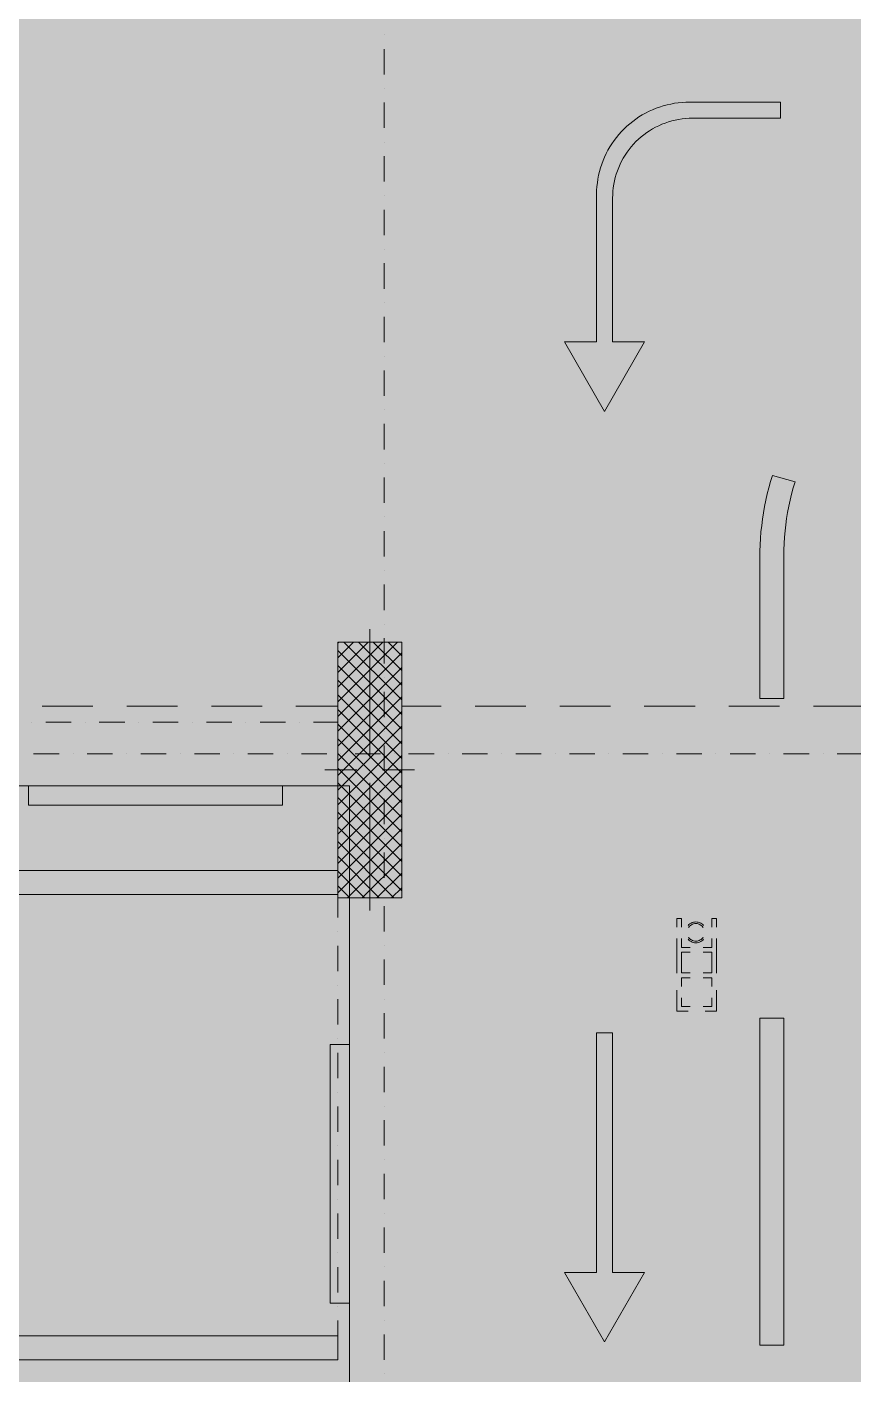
# Model space of a CAD drawing. Header units: centimetres. Extents: x -6805 to 4309, y -7338 to 617.
# Drawn here: x -5455 to -4938, y -1247 to -403 of the extents above; entities that cross this region are included whole.
import ezdxf

# ---------------------------------------------------------------- set-up
doc = ezdxf.new("R2010")
doc.units = ezdxf.units.CM
for name, color, linetype, true_color in [('PDF_ - MESI I RRUGES', 7, 'Continuous', 0x7f7f7f), ('PDF_ - rruga_ndarjet anesore', 7, 'Continuous', 0x7f7f7f), ('PDF_ - SHENJAT_RRUGA', 7, 'Continuous', 0x7f7f7f), ('PDF_065 Möbel Einrichtung', 7, 'Continuous', 0x7f7f7f), ('PDF_A - Akset', 7, 'Continuous', 0xfd4435), ('PDF_A - Pllaka Themel', 7, 'Continuous', 0x7f7f7f), ('PDF_A -Polyline', 7, 'Continuous', 0x7f7f7f)]:
    doc.layers.add(name, color=color, linetype=linetype, true_color=true_color)
for name, color, linetype in [('PDF_- GARAZHE', 7, 'Continuous'), ('PDF_A - Fill Zone', 7, 'Continuous'), ('PDF_A - Kanalet e ventilimit', 7, 'Continuous'), ('PDF_A - Kanalizimi', 7, 'Continuous'), ('PDF_A - Shtyllat', 7, 'Continuous')]:
    doc.layers.add(name, color=color, linetype=linetype)

msp = doc.modelspace()

# ---------------------------------------------------------------- hatches: boundary and pattern name
at = {"layer": 'PDF_ - MESI I RRUGES', "true_color": 0xffffff, "transparency": 33554559}
msp.add_hatch(color=7, dxfattribs=at).paths.add_polyline_path([(-4988.56, -684.3), (-4974.43, -688.4), (-4975.55, -692.17), (-4976.57, -695.95), (-4977.5, -699.77), (-4978.33, -703.6), (-4979.06, -707.45), (-4979.7, -711.32), (-4980.24, -715.2), (-4980.68, -719.1), (-4981.02, -723), (-4981.26, -726.92), (-4981.42, -730.84), (-4981.46, -734.76), (-4981.46, -824.07), (-4996.48, -824.07), (-4996.48, -735.81), (-4996.43, -731.78), (-4996.29, -727.76), (-4996.05, -723.75), (-4995.73, -719.73), (-4995.3, -715.73), (-4994.78, -711.74), (-4994.17, -707.76), (-4993.46, -703.8), (-4992.67, -699.85), (-4991.77, -695.93), (-4990.79, -692.03), (-4989.72, -688.15)])
at = {"layer": 'PDF_ - SHENJAT_RRUGA', "true_color": 0xffffff, "transparency": 33554559}
for points in [[(-5118.66, -600.71), (-5098.65, -600.71), (-5098.65, -510.64), (-5098.68, -508.24), (-5098.62, -505.84), (-5098.46, -503.45), (-5098.19, -501.07), (-5097.83, -498.69), (-5097.38, -496.34), (-5096.82, -494), (-5096.18, -491.69), (-5095.43, -489.42), (-5094.59, -487.17), (-5093.66, -484.96), (-5092.64, -482.79), (-5091.53, -480.66), (-5090.33, -478.58), (-5089.05, -476.56), (-5087.69, -474.59), (-5086.24, -472.67), (-5084.71, -470.81), (-5083.11, -469.03), (-5081.45, -467.31), (-5079.71, -465.66), (-5077.9, -464.08), (-5076.03, -462.58), (-5074.1, -461.15), (-5072.11, -459.81), (-5070.07, -458.56), (-5067.98, -457.39), (-5065.84, -456.3), (-5063.65, -455.31), (-5061.44, -454.4), (-5059.17, -453.59), (-5056.89, -452.87), (-5054.57, -452.25), (-5052.23, -451.72), (-5049.87, -451.28), (-5047.5, -450.95), (-5045.11, -450.72), (-5042.71, -450.59), (-4983.55, -450.59), (-4983.55, -460.59), (-5038.6, -460.59), (-5040.78, -460.64), (-5042.96, -460.78), (-5045.13, -461.02), (-5047.29, -461.35), (-5049.43, -461.78), (-5051.55, -462.3), (-5053.65, -462.91), (-5055.71, -463.62), (-5057.75, -464.41), (-5059.74, -465.28), (-5061.7, -466.25), (-5063.61, -467.31), (-5065.49, -468.44), (-5067.3, -469.64), (-5069.06, -470.94), (-5070.76, -472.31), (-5072.41, -473.74), (-5073.99, -475.25), (-5075.49, -476.83), (-5076.93, -478.47), (-5078.29, -480.18), (-5079.59, -481.94), (-5080.8, -483.75), (-5081.94, -485.62), (-5082.98, -487.53), (-5083.95, -489.49), (-5084.83, -491.48), (-5085.62, -493.52), (-5086.32, -495.59), (-5086.94, -497.68), (-5087.45, -499.8), (-5087.88, -501.95), (-5088.21, -504.11), (-5088.45, -506.28), (-5088.59, -508.46), (-5088.64, -510.64), (-5088.64, -600.71), (-5068.62, -600.71), (-5093.64, -644.21)], [(-5093.64, -1227.01), (-5118.66, -1183.51), (-5098.65, -1183.51), (-5098.65, -1033.38), (-5088.64, -1033.38), (-5088.64, -1183.51), (-5068.62, -1183.51)]]:
    msp.add_hatch(color=7, dxfattribs=at).paths.add_polyline_path(points)
at = {"layer": 'PDF_A - Fill Zone', "true_color": 0x93a0c6, "transparency": 33554559}
msp.add_hatch(color=253, dxfattribs=at).paths.add_polyline_path([(-5652.02, -828.73), (-5652.02, -308.22), (-2934.75, -308.22), (-2934.75, -828.73), (-3797.97, -828.73), (-3797.97, -1151.51), (-3993.14, -1151.51), (-3993.14, -1589.37), (-4328.42, -1589.37), (-4328.42, -1061.43), (-4503.56, -1061.43), (-4503.56, -828.73)])
at = {"layer": 'PDF_A - Kanalet e ventilimit', "transparency": 33554559}
msp.add_hatch(color=256, dxfattribs=at).paths.add_polyline_path([(-5048.52, -1019.9), (-5048.52, -982.87), (-5048.52, -979.86), (-5048.52, -961.83), (-5045.52, -961.83), (-5045.52, -979.86), (-5026.5, -979.86), (-5026.5, -961.83), (-5023.5, -961.83), (-5023.5, -979.86), (-5023.5, -982.87), (-5023.5, -1019.9)])
at = {"layer": 'PDF_A - Kanalizimi', "true_color": 0x0077b0, "transparency": 33554559}
h = msp.add_hatch(color=144, dxfattribs=at)
h.paths.add_polyline_path([(-5036.52, -976.99), (-5037.3, -976.94), (-5038.07, -976.8), (-5038.82, -976.56), (-5039.53, -976.25), (-5040.2, -975.84), (-5040.82, -975.36), (-5041.38, -974.79), (-5041.87, -974.18), (-5042.27, -973.51), (-5042.59, -972.79), (-5042.83, -972.04), (-5042.97, -971.27), (-5043.02, -970.49), (-5042.97, -969.7), (-5042.83, -968.93), (-5042.59, -968.18), (-5042.27, -967.46), (-5041.87, -966.79), (-5041.38, -966.17), (-5040.82, -965.62), (-5040.2, -965.13), (-5039.53, -964.73), (-5038.82, -964.4), (-5038.07, -964.16), (-5037.3, -964.02), (-5036.52, -963.97), (-5035.73, -964.02), (-5034.96, -964.16), (-5034.21, -964.4), (-5033.49, -964.73), (-5032.82, -965.13), (-5032.2, -965.62), (-5031.64, -966.17), (-5031.15, -966.79), (-5030.75, -967.46), (-5030.43, -968.18), (-5030.19, -968.93), (-5030.05, -969.7), (-5030, -970.49), (-5030.05, -971.27), (-5030.19, -972.04), (-5030.43, -972.79), (-5030.75, -973.51), (-5031.15, -974.18), (-5031.64, -974.79), (-5032.2, -975.36), (-5032.82, -975.84), (-5033.49, -976.25), (-5034.21, -976.56), (-5034.96, -976.8), (-5035.73, -976.94)])
h.paths.add_polyline_path([(-5036.52, -964.98), (-5037.23, -965.03), (-5037.93, -965.16), (-5038.62, -965.4), (-5039.26, -965.71), (-5039.86, -966.11), (-5040.4, -966.59), (-5040.88, -967.13), (-5041.28, -967.73), (-5041.59, -968.38), (-5041.83, -969.06), (-5041.97, -969.76), (-5042.01, -970.49), (-5041.97, -971.2), (-5041.83, -971.91), (-5041.59, -972.59), (-5041.28, -973.24), (-5040.88, -973.83), (-5040.4, -974.38), (-5039.86, -974.85), (-5039.26, -975.25), (-5038.62, -975.57), (-5037.93, -975.8), (-5037.23, -975.94), (-5036.52, -975.99), (-5035.79, -975.94), (-5035.09, -975.8), (-5034.4, -975.57), (-5033.76, -975.25), (-5033.16, -974.85), (-5032.62, -974.38), (-5032.14, -973.83), (-5031.74, -973.24), (-5031.43, -972.59), (-5031.19, -971.91), (-5031.06, -971.2), (-5031.01, -970.49), (-5031.06, -969.76), (-5031.19, -969.06), (-5031.43, -968.38), (-5031.74, -967.73), (-5032.14, -967.13), (-5032.62, -966.59), (-5033.16, -966.11), (-5033.76, -965.71), (-5034.4, -965.4), (-5035.09, -965.16), (-5035.79, -965.03)])
at = {"layer": 'PDF_A - Pllaka Themel', "true_color": 0xd5d5d5, "transparency": 33554559}
h = msp.add_hatch(color=254, dxfattribs=at)
h.paths.add_polyline_path([(-5581.92, -878.77), (-5581.92, -838.74), (-5656.99, -838.74), (-5656.99, -378.27), (-5641.97, -378.27), (-5641.97, 287.29), (-2884.66, 287.29), (-432.6, 287.29), (-419.79, 287.29), (978.3, 287.29), (978.3, -308.22), (1644.1, -308.22), (1644.1, -1142.36), (931.04, -1302.36), (1552.22, -1164.4), (1863.25, -2555.08), (1863.27, -2555.07), (2158.71, -3867.26), (2155.22, -3868.03), (2646.93, -6059.23), (2017.8, -6200.41), (2017.67, -6199.86), (-1597.03, -7011.01), (-1702.67, -6540.31), (-1846.28, -6572.52), (-1976.98, -6060.13), (-1982.53, -5964.43), (-1838.96, -5932.29), (-2055.74, -4966.25), (-2419.29, -4966.25), (-2929.7, -4966.25), (-2929.7, -2144.79), (-2909.68, -2144.79), (-2904.73, -1595.67), (-4731.2, -1619.36), (-4671.15, -1619.36), (-4671.15, -2159.83), (-5099.03, -2159.81), (-5102.54, -2159.76), (-5106.05, -2159.61), (-5109.55, -2159.37), (-5113.04, -2159.02), (-5116.52, -2158.59), (-5119.99, -2158.04), (-5123.44, -2157.41), (-5126.87, -2156.67), (-5130.27, -2155.85), (-5133.66, -2154.92), (-5137.02, -2153.9), (-5140.35, -2152.79), (-5143.64, -2151.59), (-5146.9, -2150.29), (-5150.13, -2148.9), (-5153.31, -2147.42), (-5156.45, -2145.85), (-5159.54, -2144.2), (-5162.59, -2142.46), (-5165.59, -2140.63), (-5168.53, -2138.72), (-5171.42, -2136.74), (-5174.26, -2134.66), (-5177.03, -2132.51), (-5179.74, -2130.29), (-5182.39, -2127.99), (-5184.97, -2125.61), (-5187.49, -2123.17), (-5189.94, -2120.65), (-5192.31, -2118.06), (-5194.61, -2115.42), (-5196.84, -2112.71), (-5198.99, -2109.93), (-5201.06, -2107.1), (-5203.05, -2104.21), (-5204.96, -2101.26), (-5206.78, -2098.27), (-5208.52, -2095.21), (-5210.18, -2092.12), (-5211.74, -2088.99), (-5213.22, -2085.8), (-5214.61, -2082.58), (-5215.9, -2079.32), (-5217.11, -2076.02), (-5218.22, -2072.69), (-5219.24, -2069.33), (-5220.16, -2065.95), (-5220.99, -2062.55), (-5221.72, -2059.11), (-5222.36, -2055.66), (-5222.9, -2052.19), (-5223.34, -2048.71), (-5223.69, -2045.22), (-5223.93, -2041.71), (-5224.08, -2038.21), (-5224.13, -2034.71), (-5224.12, -1589.37), (-5276.67, -1564.36), (-5842.14, -1564.36), (-5842.14, -878.77)])
h.paths.add_polyline_path([(-1884.8, -2746.4), (-1725.78, -2754.1), (-263.28, -2617.91), (-272.05, -2578.85), (-296.78, -2580.25), (-343.47, -2075.77), (-1348.13, -2129.78), (-1534.78, -2147.18), (-1533.4, -2162.02), (-1836.78, -2167.48), (-1836.78, -2147.45), (-1876.81, -2147.45), (-1876.81, -2187.49), (-1531.07, -2187.03), (-1493.33, -2681.24), (-1884.8, -2706.36)])
h.paths.add_polyline_path([(-452.61, -1589.37), (-91.92, -1583.39), (-92.31, -1174.02), (283, -1174.02), (283, -828.73), (-419.79, -828.73), (-427.6, -828.73), (-452.61, -828.73)])
h.paths.add_polyline_path([(413.21, -3713.81), (401.11, -3715.64), (389.02, -3717.55), (376.94, -3719.54), (364.87, -3721.61), (352.83, -3723.77), (340.79, -3726.01), (328.77, -3728.32), (316.77, -3730.71), (304.78, -3733.18)])
at = {"layer": 'PDF_A - Pllaka Themel', "true_color": 0xbfbfbf, "transparency": 33554559}
h = msp.add_hatch(color=9, dxfattribs=at)
h.paths.add_polyline_path([(-5637.01, -378.27), (-5637.01, -315.22), (-447.66, -308.19), (-447.66, -308.22), (963.52, -308.22), (963.52, -763.68), (936, -763.68), (936, -863.76), (963.52, -863.76), (964.76, -1337.14), (925.69, -1345.91), (892.3, -1353.4), (988.45, -1782.56), (1104.37, -2300.85), (1195.01, -2706.12), (1170.59, -2711.59), (1193.36, -2813.05), (1455.74, -3983.06), (1827.47, -5638.02), (1828.36, -5640.74), (1829.15, -5643.5), (1829.85, -5646.27), (1830.45, -5649.07), (1830.96, -5651.88), (1831.36, -5654.72), (1831.66, -5657.56), (1831.87, -5660.41), (1831.97, -5663.28), (1831.97, -5666.14), (1831.89, -5669), (1831.69, -5671.85), (1831.39, -5674.7), (1831, -5677.54), (1830.51, -5680.35), (1829.92, -5683.16), (1829.24, -5685.93), (1828.46, -5688.68), (1827.57, -5691.41), (1826.6, -5694.1), (1825.54, -5696.75), (1824.38, -5699.37), (1823.12, -5701.94), (1821.78, -5704.47), (1820.36, -5706.95), (1818.84, -5709.39), (1817.26, -5711.76), (1815.57, -5714.08), (1813.81, -5716.34), (1811.98, -5718.54), (1810.07, -5720.67), (1808.09, -5722.73), (1806.03, -5724.72), (1803.91, -5726.64), (1801.72, -5728.48), (1799.47, -5730.25), (1797.16, -5731.93), (1794.79, -5733.54), (1792.36, -5735.06), (1789.88, -5736.5), (1787.36, -5737.84), (1784.8, -5739.1), (1782.18, -5740.27), (1779.53, -5741.34), (1776.84, -5742.32), (-1865.84, -6559.76), (-1972.03, -6060.13), (1187.39, -5351.16), (1189.51, -5350.66), (1191.61, -5350.07), (1193.68, -5349.39), (1195.73, -5348.62), (1197.73, -5347.75), (1199.69, -5346.8), (1201.61, -5345.77), (1203.49, -5344.64), (1205.3, -5343.44), (1207.07, -5342.15), (1208.77, -5340.79), (1210.42, -5339.35), (1212, -5337.85), (1213.51, -5336.27), (1214.94, -5334.62), (1216.3, -5332.92), (1217.59, -5331.15), (1218.79, -5329.34), (1219.92, -5327.46), (1220.96, -5325.54), (1221.91, -5323.58), (1222.78, -5321.58), (1223.55, -5319.53), (1224.23, -5317.46), (1224.82, -5315.36), (1225.32, -5313.24), (1225.72, -5311.09), (1226.02, -5308.93), (1226.23, -5306.75), (1226.34, -5304.58), (1226.35, -5302.4), (1226.28, -5300.21), (1226.1, -5298.04), (1225.82, -5295.88), (1225.45, -5293.73), (1224.97, -5291.59), (967.71, -4147.99), (967.16, -4145.82), (966.5, -4143.68), (965.76, -4141.58), (964.92, -4139.51), (963.99, -4137.47), (962.97, -4135.49), (961.86, -4133.55), (960.67, -4131.65), (959.39, -4129.82), (958.04, -4128.05), (956.6, -4126.34), (955.09, -4124.68), (953.5, -4123.11), (951.86, -4121.6), (950.14, -4120.18), (948.36, -4118.82), (946.52, -4117.55), (944.63, -4116.36), (942.68, -4115.26), (940.7, -4114.24), (938.66, -4113.31), (936.59, -4112.48), (934.48, -4111.74), (932.34, -4111.1), (930.17, -4110.55), (927.98, -4110.1), (925.78, -4109.75), (923.56, -4109.49), (921.33, -4109.34), (919.09, -4109.28), (916.86, -4109.32), (914.63, -4109.47), (912.41, -4109.71), (910.2, -4110.05), (908.01, -4110.49), (526.4, -4196.13), (467.81, -4209.28), (455.58, -4213.1), (443.37, -4217.02), (431.2, -4221.04), (419.06, -4225.14), (406.95, -4229.34), (394.87, -4233.64), (382.82, -4238.02), (370.82, -4242.51), (358.84, -4247.08), (346.9, -4251.74), (335, -4256.5), (323.13, -4261.35), (311.3, -4266.29), (299.52, -4271.32), (287.76, -4276.44), (276.06, -4281.65), (264.38, -4286.96), (252.76, -4292.35), (241.17, -4297.83), (229.62, -4303.41), (218.13, -4309.06), (206.67, -4314.81), (195.26, -4320.65), (183.89, -4326.58), (172.57, -4332.6), (161.3, -4338.69), (150.07, -4344.88), (138.9, -4351.16), (127.76, -4357.52), (116.69, -4363.96), (105.66, -4370.49), (94.67, -4377.1), (83.75, -4383.8), (72.87, -4390.59), (62.05, -4397.46), (51.28, -4404.41), (40.57, -4411.44), (29.91, -4418.56), (19.3, -4425.76), (8.75, -4433.04), (-1.74, -4440.41), (-13.44, -4447.77), (-25.18, -4455.07), (-36.98, -4462.26), (-48.83, -4469.39), (-60.73, -4476.42), (-72.67, -4483.38), (-84.67, -4490.25), (-96.72, -4497.03), (-108.81, -4503.72), (-120.96, -4510.33), (-133.14, -4516.85), (-145.38, -4523.29), (-157.66, -4529.64), (-169.99, -4535.9), (-182.35, -4542.07), (-194.77, -4548.16), (-207.22, -4554.16), (-219.72, -4560.06), (-232.26, -4565.88), (-244.84, -4571.62), (-257.46, -4577.25), (-270.12, -4582.81), (-282.82, -4588.26), (-295.56, -4593.64), (-308.33, -4598.91), (-321.15, -4604.1), (-333.99, -4609.2), (-346.88, -4614.21), (-359.81, -4619.12), (-372.76, -4623.95), (-385.74, -4628.67), (-398.77, -4633.31), (-411.82, -4637.86), (-424.92, -4642.31), (-438.03, -4646.67), (-451.18, -4650.93), (-464.37, -4655.11), (-477.57, -4659.18), (-490.81, -4663.17), (-2040.76, -5010.98), (-2050.79, -4966.25), (-2414.34, -4966.25), (-2414.34, -4749.36), (-2414.57, -2387.78), (-2414.58, -2276.48), (-2415.05, -2272.78), (-2415.63, -2269.1), (-2416.31, -2265.43), (-2417.08, -2261.78), (-2417.93, -2258.14), (-2418.89, -2254.54), (-2419.94, -2250.96), (-2421.09, -2247.41), (-2422.32, -2243.88), (-2423.65, -2240.39), (-2425.06, -2236.94), (-2426.57, -2233.53), (-2428.15, -2230.15), (-2429.84, -2226.82), (-2431.6, -2223.53), (-2433.45, -2220.29), (-2435.38, -2217.11), (-2437.39, -2213.97), (-2439.5, -2210.88), (-2441.67, -2207.85), (-2443.93, -2204.87), (-2446.26, -2201.96), (-2448.66, -2199.11), (-2451.13, -2196.32), (-2453.69, -2193.59), (-2456.31, -2190.94), (-2459, -2188.35), (-2461.74, -2185.84), (-2464.57, -2183.38), (-2467.45, -2181.02), (-2470.39, -2178.72), (-2473.38, -2176.5), (-2476.44, -2174.36), (-2479.55, -2172.3), (-2482.72, -2170.32), (-2485.93, -2168.43), (-2489.19, -2166.61), (-2492.5, -2164.89), (-2495.85, -2163.24), (-2499.24, -2161.69), (-2502.68, -2160.23), (-2506.15, -2158.85), (-2509.65, -2157.57), (-2513.18, -2156.38), (-2904.72, -2164.81), (-2899.72, -1589.37), (-2414.31, -1589.37), (-2414.31, -828.73), (-4726.25, -828.73), (-4726.25, -1619.36), (-5219.16, -1619.35), (-5219.16, -2036.14), (-5219.17, -2034.71), (-5219.16, -1589.37), (-5271.71, -1564.36), (-5253.39, -1564.36), (-5253.39, -878.77), (-5576.97, -878.77), (-5576.97, -838.74), (-5652.02, -838.74), (-5652.02, -378.27)])
h.paths.add_polyline_path([(-1883.87, -1589.37), (-1863.84, -1589.37), (-1863.84, -1634.38), (-1863.88, -1634.38), (-1863.88, -2147.18), (-1836.55, -2147.45), (-1871.85, -2147.45), (-1871.85, -2187.49), (-1831.82, -2187.43), (-1831.82, -2147.5), (-1529.51, -2150.6), (-1526.54, -2182.48), (-1488.38, -2681.24), (-1718.52, -2706.37), (-1879.85, -2706.36), (-1879.85, -2746.4), (-1720.83, -2754.1), (-221.28, -2598.22), (-135.83, -2979.09), (-1425.42, -3268.45), (-1880.43, -3268.45), (-1873.52, -4356.82), (-1873.76, -4358.94), (-1873.89, -4361.07), (-1873.93, -4363.2), (-1873.88, -4365.33), (-1873.71, -4367.46), (-1873.46, -4369.58), (-1873.11, -4371.68), (-1872.67, -4373.76), (-1872.13, -4375.84), (-1871.5, -4377.87), (-1870.77, -4379.88), (-1869.95, -4381.85), (-1869.05, -4383.78), (-1868.06, -4385.67), (-1866.97, -4387.5), (-1865.81, -4389.3), (-1864.58, -4391.03), (-1863.26, -4392.71), (-1861.87, -4394.32), (-1860.39, -4395.87), (-1858.86, -4397.35), (-1857.26, -4398.76), (-1855.59, -4400.1), (-1853.87, -4401.36), (-1852.09, -4402.54), (-1850.27, -4403.63), (-1848.39, -4404.64), (-1846.46, -4405.56), (-1844.51, -4406.4), (-1842.5, -4407.15), (-1840.47, -4407.79), (-1838.41, -4408.35), (-1836.33, -4408.82), (-1834.23, -4409.19), (-1832.12, -4409.47), (-1829.99, -4409.65), (-1827.86, -4409.72), (-1825.73, -4409.7), (-1823.6, -4409.59), (-1821.48, -4409.38), (-1819.37, -4409.07), (-657.92, -4148.44), (-657.8, -4148.96), (-640.87, -4142.08), (-623.98, -4135.12), (-607.12, -4128.08), (-590.3, -4120.94), (-573.52, -4113.7), (-556.78, -4106.38), (-540.08, -4098.97), (-523.41, -4091.48), (-506.79, -4083.89), (-490.21, -4076.22), (-473.66, -4068.46), (-457.17, -4060.61), (-440.7, -4052.67), (-424.29, -4044.65), (-407.92, -4036.54), (-391.58, -4028.34), (-375.3, -4020.05), (-359.06, -4011.68), (-342.86, -4003.22), (-326.71, -3994.68), (-310.6, -3986.05), (-294.54, -3977.33), (-278.53, -3968.52), (-262.57, -3959.64), (-246.65, -3950.67), (-230.77, -3941.62), (-214.95, -3932.48), (-199.18, -3923.26), (-183.46, -3913.95), (-171.76, -3907.67), (-160.01, -3901.48), (-148.21, -3895.39), (-136.38, -3889.37), (-124.5, -3883.45), (-112.58, -3877.6), (-100.62, -3871.85), (-88.61, -3866.18), (-76.56, -3860.6), (-64.48, -3855.1), (-52.35, -3849.7), (-40.19, -3844.39), (-27.98, -3839.16), (-15.74, -3834.02), (-3.46, -3828.97), (8.86, -3824), (21.21, -3819.14), (33.59, -3814.35), (46.01, -3809.67), (58.47, -3805.06), (70.95, -3800.56), (83.47, -3796.14), (96.03, -3791.81), (108.6, -3787.57), (121.22, -3783.42), (133.86, -3779.37), (146.53, -3775.41), (159.23, -3771.54), (171.96, -3767.76), (184.72, -3764.08), (197.49, -3760.49), (210.3, -3756.99), (223.14, -3753.59), (235.99, -3750.28), (248.88, -3747.06), (261.78, -3743.94), (274.7, -3740.9), (287.65, -3737.97), (300.62, -3735.12), (313.61, -3732.38), (326.61, -3729.72), (339.65, -3727.16), (352.69, -3724.7), (365.76, -3722.33), (378.83, -3720.06), (391.93, -3717.88), (405.04, -3715.79), (418.17, -3713.81), (787.26, -3630.98), (789.38, -3630.46), (791.47, -3629.84), (793.53, -3629.14), (795.57, -3628.34), (797.56, -3627.45), (799.52, -3626.48), (801.42, -3625.43), (803.29, -3624.3), (805.1, -3623.08), (806.86, -3621.79), (808.55, -3620.42), (810.19, -3618.97), (811.77, -3617.46), (813.27, -3615.88), (814.71, -3614.24), (816.07, -3612.54), (817.36, -3610.77), (818.57, -3608.95), (819.69, -3607.09), (820.73, -3605.17), (821.69, -3603.21), (822.57, -3601.21), (823.36, -3599.18), (824.06, -3597.11), (824.66, -3595.01), (825.17, -3592.89), (825.6, -3590.75), (825.93, -3588.6), (826.16, -3586.43), (826.3, -3584.25), (826.34, -3582.06), (826.3, -3579.89), (826.14, -3577.71), (825.91, -3575.54), (825.57, -3573.38), (825.14, -3571.24), (681.41, -2927.91), (734.37, -2916.03), (711.61, -2814.58), (658.74, -2826.44), (287.95, -1174.02), (287.95, -828.73), (-447.66, -828.73), (-1883.87, -828.73)])

# ---------------------------------------------------------------- linework, layer by layer
at = {"layer": 'PDF_ - MESI I RRUGES', "lineweight": 0}
for points in [[(-4990.79, -692.03), (-4989.72, -688.15)], [(-4989.72, -688.15), (-4988.56, -684.3)], [(-4988.56, -684.3), (-4974.43, -688.4)], [(-4974.43, -688.4), (-4975.55, -692.17)], [(-4993.46, -703.8), (-4992.67, -699.85)], [(-4992.67, -699.85), (-4991.77, -695.93)], [(-4991.77, -695.93), (-4990.79, -692.03)], [(-4977.5, -699.77), (-4978.33, -703.6)], [(-4976.57, -695.95), (-4977.5, -699.77)], [(-4975.55, -692.17), (-4976.57, -695.95)], [(-4994.78, -711.74), (-4994.17, -707.76)], [(-4994.17, -707.76), (-4993.46, -703.8)], [(-4979.06, -707.45), (-4979.7, -711.32)], [(-4978.33, -703.6), (-4979.06, -707.45)], [(-4995.73, -719.73), (-4995.3, -715.73)], [(-4995.3, -715.73), (-4994.78, -711.74)], [(-4980.24, -715.2), (-4980.68, -719.1)], [(-4979.7, -711.32), (-4980.24, -715.2)], [(-4996.29, -727.76), (-4996.05, -723.75)], [(-4996.05, -723.75), (-4995.73, -719.73)], [(-4981.02, -723), (-4981.26, -726.92)], [(-4980.68, -719.1), (-4981.02, -723)], [(-4996.48, -735.81), (-4996.43, -731.78)], [(-4996.43, -731.78), (-4996.29, -727.76)], [(-4981.42, -730.84), (-4981.46, -734.76)], [(-4981.26, -726.92), (-4981.42, -730.84)], [(-4996.48, -824.07), (-4996.48, -735.81)], [(-4981.46, -734.76), (-4981.46, -824.07)], [(-4981.46, -824.07), (-4996.48, -824.07)], [(-4996.48, -1228.91), (-4996.48, -1024.25)], [(-4996.48, -1024.25), (-4981.46, -1024.25)], [(-4981.46, -1024.25), (-4981.46, -1228.91)], [(-4981.46, -1228.91), (-4996.48, -1228.91)]]:
    msp.add_lwpolyline(points, dxfattribs=at)
at = {"layer": 'PDF_ - MESI I RRUGES', "color": 7, "true_color": 0xffffff, "transparency": 33554559}
msp.add_solid([(-4981.46, -1024.25), (-4981.46, -1228.91), (-4996.48, -1024.25), (-4996.48, -1228.91)], dxfattribs=at)
at = {"layer": 'PDF_ - rruga_ndarjet anesore', "lineweight": 0}
for points in [[(-5454.29, -878.77), (-5295.28, -878.77)], [(-5454.29, -890.79), (-5454.29, -878.77)], [(-5295.28, -878.77), (-5295.28, -890.79)], [(-5295.28, -890.79), (-5454.29, -890.79)], [(-5265.4, -1202.65), (-5265.4, -1040.71)], [(-5265.4, -1040.71), (-5253.39, -1040.71)], [(-5253.39, -1040.71), (-5253.39, -1202.65)], [(-5253.39, -1202.65), (-5265.4, -1202.65)]]:
    msp.add_lwpolyline(points, dxfattribs=at)
at = {"layer": 'PDF_ - rruga_ndarjet anesore', "color": 7, "true_color": 0xffffff, "transparency": 33554559}
for points in [[(-5454.29, -878.77), (-5295.28, -878.77), (-5454.29, -890.79), (-5295.28, -890.79)], [(-5265.4, -1202.65), (-5265.4, -1040.71), (-5253.39, -1202.65), (-5253.39, -1040.71)]]:
    msp.add_solid(points, dxfattribs=at)
at = {"layer": 'PDF_ - SHENJAT_RRUGA', "lineweight": 0}
for points in [[(-5065.84, -456.3), (-5063.65, -455.31)], [(-5063.65, -455.31), (-5061.44, -454.4)], [(-5061.44, -454.4), (-5059.17, -453.59)], [(-5059.17, -453.59), (-5056.89, -452.87)], [(-5056.89, -452.87), (-5054.57, -452.25)], [(-5054.57, -452.25), (-5052.23, -451.72)], [(-5052.23, -451.72), (-5049.87, -451.28)], [(-5049.87, -451.28), (-5047.5, -450.95)], [(-5047.5, -450.95), (-5045.11, -450.72)], [(-5045.11, -450.72), (-5042.71, -450.59)], [(-5042.71, -450.59), (-4983.55, -450.59)], [(-4983.55, -450.59), (-4983.55, -460.59)], [(-5077.9, -464.08), (-5076.03, -462.58)], [(-5076.03, -462.58), (-5074.1, -461.15)], [(-5074.1, -461.15), (-5072.11, -459.81)], [(-5072.11, -459.81), (-5070.07, -458.56)], [(-5070.07, -458.56), (-5067.98, -457.39)], [(-5067.98, -457.39), (-5065.84, -456.3)], [(-5055.71, -463.62), (-5057.75, -464.41)], [(-5053.65, -462.91), (-5055.71, -463.62)], [(-5051.55, -462.3), (-5053.65, -462.91)], [(-5049.43, -461.78), (-5051.55, -462.3)], [(-5047.29, -461.35), (-5049.43, -461.78)], [(-5045.13, -461.02), (-5047.29, -461.35)], [(-5042.96, -460.78), (-5045.13, -461.02)], [(-5040.78, -460.64), (-5042.96, -460.78)], [(-5038.6, -460.59), (-5040.78, -460.64)], [(-4983.55, -460.59), (-5038.6, -460.59)], [(-5086.24, -472.67), (-5084.71, -470.81)], [(-5084.71, -470.81), (-5083.11, -469.03)], [(-5083.11, -469.03), (-5081.45, -467.31)], [(-5081.45, -467.31), (-5079.71, -465.66)], [(-5079.71, -465.66), (-5077.9, -464.08)], [(-5070.76, -472.31), (-5072.41, -473.74)], [(-5069.06, -470.94), (-5070.76, -472.31)], [(-5067.3, -469.64), (-5069.06, -470.94)], [(-5065.49, -468.44), (-5067.3, -469.64)], [(-5063.61, -467.31), (-5065.49, -468.44)], [(-5061.7, -466.25), (-5063.61, -467.31)], [(-5059.74, -465.28), (-5061.7, -466.25)], [(-5057.75, -464.41), (-5059.74, -465.28)], [(-5092.64, -482.79), (-5091.53, -480.66)], [(-5091.53, -480.66), (-5090.33, -478.58)], [(-5090.33, -478.58), (-5089.05, -476.56)], [(-5089.05, -476.56), (-5087.69, -474.59)], [(-5087.69, -474.59), (-5086.24, -472.67)], [(-5078.29, -480.18), (-5079.59, -481.94)], [(-5076.93, -478.47), (-5078.29, -480.18)], [(-5075.49, -476.83), (-5076.93, -478.47)], [(-5073.99, -475.25), (-5075.49, -476.83)], [(-5072.41, -473.74), (-5073.99, -475.25)], [(-5095.43, -489.42), (-5094.59, -487.17)], [(-5094.59, -487.17), (-5093.66, -484.96)], [(-5093.66, -484.96), (-5092.64, -482.79)], [(-5082.98, -487.53), (-5083.95, -489.49)], [(-5081.94, -485.62), (-5082.98, -487.53)], [(-5080.8, -483.75), (-5081.94, -485.62)], [(-5079.59, -481.94), (-5080.8, -483.75)], [(-5097.83, -498.69), (-5097.38, -496.34)], [(-5097.38, -496.34), (-5096.82, -494)], [(-5096.82, -494), (-5096.18, -491.69)], [(-5096.18, -491.69), (-5095.43, -489.42)], [(-5086.94, -497.68), (-5087.45, -499.8)], [(-5086.32, -495.59), (-5086.94, -497.68)], [(-5085.62, -493.52), (-5086.32, -495.59)], [(-5084.83, -491.48), (-5085.62, -493.52)], [(-5083.95, -489.49), (-5084.83, -491.48)], [(-5098.68, -508.24), (-5098.62, -505.84)], [(-5098.62, -505.84), (-5098.46, -503.45)], [(-5098.46, -503.45), (-5098.19, -501.07)], [(-5098.19, -501.07), (-5097.83, -498.69)], [(-5088.21, -504.11), (-5088.45, -506.28)], [(-5087.88, -501.95), (-5088.21, -504.11)], [(-5087.45, -499.8), (-5087.88, -501.95)], [(-5098.65, -510.64), (-5098.68, -508.24)], [(-5098.65, -600.71), (-5098.65, -510.64)], [(-5088.59, -508.46), (-5088.64, -510.64)], [(-5088.64, -510.64), (-5088.64, -600.71)], [(-5088.45, -506.28), (-5088.59, -508.46)], [(-5118.66, -600.71), (-5098.65, -600.71)], [(-5093.64, -644.21), (-5118.66, -600.71)], [(-5068.62, -600.71), (-5093.64, -644.21)], [(-5088.64, -600.71), (-5068.62, -600.71)], [(-5098.65, -1183.51), (-5098.65, -1033.38)], [(-5098.65, -1033.38), (-5088.64, -1033.38)], [(-5088.64, -1033.38), (-5088.64, -1183.51)], [(-5093.64, -1227.01), (-5118.66, -1183.51)], [(-5118.66, -1183.51), (-5098.65, -1183.51)], [(-5068.62, -1183.51), (-5093.64, -1227.01)], [(-5088.64, -1183.51), (-5068.62, -1183.51)]]:
    msp.add_lwpolyline(points, dxfattribs=at)
at = {"layer": 'PDF_- GARAZHE', "color": 104, "true_color": 0x029e21, "transparency": 33554559}
for points in [[(-5260.69, -878.77), (-5260.69, -1226.31), (-5843.74, -878.77), (-5843.74, -1226.31)], [(-5260.69, -1226.31), (-5260.69, -1563.81), (-5842.1, -1226.31), (-5842.1, -1563.81)]]:
    msp.add_solid(points, dxfattribs=at)
at = {"layer": 'PDF_065 Möbel Einrichtung', "lineweight": 0}
for points in [[(-5837.18, -931.81), (-5260.69, -931.81)], [(-5260.69, -931.81), (-5260.69, -946.82)], [(-5260.69, -946.82), (-5837.18, -946.82)], [(-5837.18, -1223.2), (-5260.69, -1223.2)], [(-5260.69, -1223.2), (-5260.69, -1238.21)], [(-5260.69, -1238.21), (-5837.18, -1238.21)]]:
    msp.add_lwpolyline(points, dxfattribs=at)
at = {"layer": 'PDF_065 Möbel Einrichtung', "color": 7, "true_color": 0xffffff, "transparency": 33554559}
for points in [[(-5837.18, -946.82), (-5837.18, -931.81), (-5260.69, -946.82), (-5260.69, -931.81)], [(-5837.18, -1238.21), (-5837.18, -1223.2), (-5260.69, -1238.21), (-5260.69, -1223.2)]]:
    msp.add_solid(points, dxfattribs=at)
at = {"layer": 'PDF_A - Akset', "lineweight": 0}
for points in [[(-5231.68, -408.47), (-5231.68, -408.47)], [(-5231.68, -417.3), (-5231.68, -433.19)], [(-5231.68, -442.01), (-5231.68, -442.01)], [(-5231.68, -450.84), (-5231.68, -466.73)], [(-5231.68, -475.56), (-5231.68, -475.56)], [(-5231.68, -484.38), (-5231.68, -500.27)], [(-5231.68, -509.1), (-5231.68, -509.1)], [(-5231.68, -517.93), (-5231.68, -533.81)], [(-5231.68, -542.64), (-5231.68, -542.64)], [(-5231.68, -551.47), (-5231.68, -567.36)], [(-5231.68, -576.18), (-5231.68, -576.18)], [(-5231.68, -585), (-5231.68, -600.89)], [(-5231.68, -609.73), (-5231.68, -609.73)], [(-5231.68, -618.55), (-5231.68, -634.44)], [(-5231.68, -643.27), (-5231.68, -643.27)], [(-5231.68, -652.09), (-5231.68, -667.98)], [(-5231.68, -676.8), (-5231.68, -676.8)], [(-5231.68, -685.64), (-5231.68, -701.53)], [(-5231.68, -710.35), (-5231.68, -710.35)], [(-5231.68, -719.18), (-5231.68, -735.07)], [(-5231.68, -743.89), (-5231.68, -743.89)], [(-5231.68, -752.72), (-5231.68, -768.6)], [(-5231.68, -777.44), (-5231.68, -777.44)], [(-5231.68, -786.26), (-5231.68, -802.15)], [(-5231.68, -810.98), (-5231.68, -810.98)], [(-5231.68, -819.8), (-5231.68, -835.69)], [(-5231.68, -844.52), (-5231.68, -844.52)], [(-5435.23, -858.76), (-5451.13, -858.76)], [(-5426.41, -858.76), (-5426.41, -858.76)], [(-5401.7, -858.76), (-5417.59, -858.76)], [(-5392.87, -858.76), (-5392.87, -858.76)], [(-5368.15, -858.76), (-5384.04, -858.76)], [(-5359.33, -858.76), (-5359.33, -858.76)], [(-5334.61, -858.76), (-5350.5, -858.76)], [(-5325.79, -858.76), (-5325.79, -858.76)], [(-5301.07, -858.76), (-5316.95, -858.76)], [(-5292.24, -858.76), (-5292.24, -858.76)], [(-5267.53, -858.76), (-5283.42, -858.76)], [(-5258.7, -858.76), (-5258.7, -858.76)], [(-5233.99, -858.76), (-5249.87, -858.76)], [(-5231.68, -853.35), (-5231.68, -869.24)], [(-5225.15, -858.76), (-5225.15, -858.76)], [(-5200.44, -858.76), (-5216.33, -858.76)], [(-5191.62, -858.76), (-5191.62, -858.76)], [(-5166.9, -858.76), (-5182.79, -858.76)], [(-5158.08, -858.76), (-5158.08, -858.76)], [(-5133.35, -858.76), (-5149.25, -858.76)], [(-5124.53, -858.76), (-5124.53, -858.76)], [(-5099.82, -858.76), (-5115.71, -858.76)], [(-5090.99, -858.76), (-5090.99, -858.76)], [(-5066.28, -858.76), (-5082.16, -858.76)], [(-5057.45, -858.76), (-5057.45, -858.76)], [(-5032.73, -858.76), (-5048.62, -858.76)], [(-5023.91, -858.76), (-5023.91, -858.76)], [(-4999.19, -858.76), (-5015.08, -858.76)], [(-4990.36, -858.76), (-4990.36, -858.76)], [(-4965.65, -858.76), (-4981.54, -858.76)], [(-4956.82, -858.76), (-4956.82, -858.76)], [(-4932.11, -858.76), (-4948, -858.76)], [(-5231.68, -878.06), (-5231.68, -878.06)], [(-5231.68, -886.88), (-5231.68, -902.77)], [(-5231.68, -911.6), (-5231.68, -911.6)], [(-5231.68, -920.43), (-5231.68, -936.32)], [(-5231.68, -945.15), (-5231.68, -945.15)], [(-5231.68, -953.97), (-5231.68, -969.86)], [(-5231.68, -978.68), (-5231.68, -978.68)], [(-5231.68, -987.52), (-5231.68, -1003.4)], [(-5231.68, -1012.23), (-5231.68, -1012.23)], [(-5231.68, -1021.06), (-5231.68, -1036.95)], [(-5231.68, -1045.77), (-5231.68, -1045.77)], [(-5231.68, -1054.59), (-5231.68, -1070.48)], [(-5231.68, -1079.32), (-5231.68, -1079.32)], [(-5231.68, -1088.14), (-5231.68, -1104.03)], [(-5231.68, -1112.86), (-5231.68, -1112.86)], [(-5231.68, -1121.68), (-5231.68, -1137.57)], [(-5231.68, -1146.39), (-5231.68, -1146.39)], [(-5231.68, -1155.23), (-5231.68, -1171.11)], [(-5231.68, -1179.94), (-5231.68, -1179.94)], [(-5231.68, -1188.76), (-5231.68, -1204.65)], [(-5231.68, -1213.48), (-5231.68, -1213.48)], [(-5231.68, -1222.31), (-5231.68, -1238.19)], [(-5231.68, -1247.03), (-5231.68, -1247.03)]]:
    msp.add_lwpolyline(points, dxfattribs=at)
at = {"layer": 'PDF_A - Akset', "color": 21, "lineweight": 0, "true_color": 0xff9955}
for points in [[(-5452.38, -838.74), (-5452.38, -838.74)], [(-5443.54, -838.74), (-5427.66, -838.74)], [(-5418.83, -838.74), (-5418.83, -838.74)], [(-5410.01, -838.74), (-5394.12, -838.74)], [(-5385.29, -838.74), (-5385.29, -838.74)], [(-5376.46, -838.74), (-5360.58, -838.74)], [(-5351.74, -838.74), (-5351.74, -838.74)], [(-5342.92, -838.74), (-5327.03, -838.74)], [(-5318.21, -838.74), (-5318.21, -838.74)], [(-5309.38, -838.74), (-5293.49, -838.74)], [(-5284.66, -838.74), (-5284.66, -838.74)], [(-5275.84, -838.74), (-5260.69, -838.74)], [(-5260.69, -838.74), (-5260.69, -849.94)], [(-5260.69, -858.76), (-5260.69, -858.76)], [(-5260.69, -867.59), (-5260.69, -878.77)], [(-5260.69, -878.77), (-5260.69, -894.09)], [(-5260.69, -902.91), (-5260.69, -902.91)], [(-5260.69, -911.75), (-5260.69, -927.63)], [(-5260.69, -936.46), (-5260.69, -936.46)], [(-5260.69, -945.28), (-5260.69, -961.17)], [(-5260.69, -970), (-5260.69, -970)], [(-5260.69, -978.83), (-5260.69, -994.71)], [(-5260.69, -1003.54), (-5260.69, -1003.54)], [(-5260.69, -1012.37), (-5260.69, -1028.26)], [(-5260.69, -1037.08), (-5260.69, -1037.08)], [(-5260.69, -1045.91), (-5260.69, -1061.8)], [(-5260.69, -1070.63), (-5260.69, -1070.63)], [(-5260.69, -1079.45), (-5260.69, -1095.34)], [(-5260.69, -1104.17), (-5260.69, -1104.17)], [(-5260.69, -1112.99), (-5260.69, -1128.88)], [(-5260.69, -1137.71), (-5260.69, -1137.71)], [(-5260.69, -1146.54), (-5260.69, -1162.42)], [(-5260.69, -1171.25), (-5260.69, -1171.25)], [(-5260.69, -1180.08), (-5260.69, -1195.97)], [(-5260.69, -1204.79), (-5260.69, -1204.79)], [(-5260.69, -1213.63), (-5260.69, -1229.51)], [(-5260.69, -1238.34), (-5260.69, -1238.34)]]:
    msp.add_lwpolyline(points, dxfattribs=at)
at = {"layer": 'PDF_A - Kanalet e ventilimit', "lineweight": 0}
for points in [[(-5048.52, -967.3), (-5048.52, -961.83)], [(-5048.52, -961.83), (-5045.52, -961.83)], [(-5045.52, -961.83), (-5045.52, -967.3)], [(-5026.5, -967.3), (-5026.5, -961.83)], [(-5026.5, -961.83), (-5023.5, -961.83)], [(-5023.5, -961.83), (-5023.5, -967.3)], [(-5048.52, -979.86), (-5048.52, -974.4)], [(-5045.52, -974.4), (-5045.52, -979.86)], [(-5026.5, -979.86), (-5026.5, -974.4)], [(-5023.5, -974.4), (-5023.5, -979.86)], [(-5048.52, -982.87), (-5048.52, -979.86)], [(-5048.52, -996.08), (-5048.52, -982.87)], [(-5045.52, -979.86), (-5040.05, -979.86)], [(-5045.52, -982.87), (-5045.52, -995.87)], [(-5040.05, -982.87), (-5045.52, -982.87)], [(-5031.97, -979.86), (-5026.5, -979.86)], [(-5026.5, -982.87), (-5031.97, -982.87)], [(-5026.5, -995.87), (-5026.5, -982.87)], [(-5023.5, -979.86), (-5023.5, -982.87)], [(-5023.5, -982.87), (-5023.5, -996.08)], [(-5045.52, -995.87), (-5040.05, -995.87)], [(-5040.05, -998.88), (-5045.52, -998.88)], [(-5045.52, -998.88), (-5045.52, -1004.35)], [(-5031.97, -995.87), (-5026.5, -995.87)], [(-5026.5, -998.88), (-5031.97, -998.88)], [(-5026.5, -1004.35), (-5026.5, -998.88)], [(-5048.52, -1019.9), (-5048.52, -1006.67)], [(-5045.52, -1011.42), (-5045.52, -1016.9)], [(-5026.5, -1016.9), (-5026.5, -1011.42)], [(-5023.5, -1006.67), (-5023.5, -1019.9)], [(-5041.31, -1019.9), (-5048.52, -1019.9)], [(-5045.52, -1016.9), (-5040.05, -1016.9)], [(-5031.97, -1016.9), (-5026.5, -1016.9)], [(-5023.5, -1019.9), (-5030.72, -1019.9)]]:
    msp.add_lwpolyline(points, dxfattribs=at)
at = {"layer": 'PDF_A - Kanalet e ventilimit', "transparency": 33554559}
for points in [[(-5045.52, -982.87), (-5045.52, -995.87), (-5026.5, -982.87), (-5026.5, -995.87)], [(-5045.52, -1016.9), (-5026.5, -1016.9), (-5045.52, -998.88), (-5026.5, -998.88)]]:
    msp.add_solid(points, dxfattribs=at)
at = {"layer": 'PDF_A - Kanalizimi', "lineweight": 0}
for points in [[(-5041.36, -966.15), (-5040.82, -965.62)], [(-5041.12, -967.49), (-5040.88, -967.13)], [(-5040.88, -967.13), (-5040.4, -966.59)], [(-5040.82, -965.62), (-5040.2, -965.13)], [(-5040.4, -966.59), (-5039.86, -966.11)], [(-5040.2, -965.13), (-5039.53, -964.73)], [(-5039.86, -966.11), (-5039.26, -965.71)], [(-5039.53, -964.73), (-5038.82, -964.4)], [(-5039.26, -965.71), (-5038.62, -965.4)], [(-5038.82, -964.4), (-5038.07, -964.16)], [(-5038.62, -965.4), (-5037.93, -965.16)], [(-5038.07, -964.16), (-5037.3, -964.02)], [(-5037.93, -965.16), (-5037.23, -965.03)], [(-5037.3, -964.02), (-5036.52, -963.97)], [(-5037.23, -965.03), (-5036.52, -964.98)], [(-5036.52, -963.97), (-5035.73, -964.02)], [(-5036.52, -964.98), (-5035.79, -965.03)], [(-5035.79, -965.03), (-5035.09, -965.16)], [(-5035.73, -964.02), (-5034.96, -964.16)], [(-5035.09, -965.16), (-5034.4, -965.4)], [(-5034.96, -964.16), (-5034.21, -964.4)], [(-5034.4, -965.4), (-5033.76, -965.71)], [(-5034.21, -964.4), (-5033.49, -964.73)], [(-5033.76, -965.71), (-5033.16, -966.11)], [(-5033.49, -964.73), (-5032.82, -965.13)], [(-5033.16, -966.11), (-5032.62, -966.59)], [(-5032.82, -965.13), (-5032.2, -965.62)], [(-5032.62, -966.59), (-5032.14, -967.13)], [(-5032.2, -965.62), (-5031.66, -966.15)], [(-5032.14, -967.13), (-5031.9, -967.49)], [(-5040.82, -975.36), (-5041.36, -974.82)], [(-5040.88, -973.83), (-5041.12, -973.47)], [(-5040.4, -974.38), (-5040.88, -973.83)], [(-5040.2, -975.84), (-5040.82, -975.36)], [(-5039.86, -974.85), (-5040.4, -974.38)], [(-5039.53, -976.25), (-5040.2, -975.84)], [(-5039.26, -975.25), (-5039.86, -974.85)], [(-5038.82, -976.56), (-5039.53, -976.25)], [(-5038.62, -975.57), (-5039.26, -975.25)], [(-5038.07, -976.8), (-5038.82, -976.56)], [(-5037.93, -975.8), (-5038.62, -975.57)], [(-5037.3, -976.94), (-5038.07, -976.8)], [(-5037.23, -975.94), (-5037.93, -975.8)], [(-5036.52, -976.99), (-5037.3, -976.94)], [(-5036.52, -975.99), (-5037.23, -975.94)], [(-5035.79, -975.94), (-5036.52, -975.99)], [(-5035.73, -976.94), (-5036.52, -976.99)], [(-5035.09, -975.8), (-5035.79, -975.94)], [(-5034.96, -976.8), (-5035.73, -976.94)], [(-5034.4, -975.57), (-5035.09, -975.8)], [(-5034.21, -976.56), (-5034.96, -976.8)], [(-5033.76, -975.25), (-5034.4, -975.57)], [(-5033.49, -976.25), (-5034.21, -976.56)], [(-5033.16, -974.85), (-5033.76, -975.25)], [(-5032.82, -975.84), (-5033.49, -976.25)], [(-5032.62, -974.38), (-5033.16, -974.85)], [(-5032.2, -975.36), (-5032.82, -975.84)], [(-5032.14, -973.83), (-5032.62, -974.38)], [(-5031.66, -974.82), (-5032.2, -975.36)], [(-5031.9, -973.47), (-5032.14, -973.83)]]:
    msp.add_lwpolyline(points, dxfattribs=at)
at = {"layer": 'PDF_A - Pllaka Themel', "lineweight": 0}
for points in [[(-5253.39, -878.77), (-5576.97, -878.77)], [(-5253.39, -1564.36), (-5253.39, -878.77)]]:
    msp.add_lwpolyline(points, dxfattribs=at)
at = {"layer": 'PDF_A - Shtyllat', "lineweight": 0}
for points in [[(-5240.68, -860.77), (-5240.68, -780.7)], [(-5260.69, -826.17), (-5223.24, -788.7)], [(-5260.69, -816.96), (-5232.44, -788.7)], [(-5260.69, -807.76), (-5241.64, -788.7)], [(-5260.69, -798.56), (-5250.83, -788.7)], [(-5260.69, -789.36), (-5260.04, -788.7)], [(-5220.67, -788.7), (-5260.69, -788.7)], [(-5260.69, -788.7), (-5260.69, -948.84)], [(-5220.67, -824.88), (-5256.84, -788.7)], [(-5220.67, -815.69), (-5247.65, -788.7)], [(-5220.67, -806.48), (-5238.45, -788.7)], [(-5220.67, -797.28), (-5229.25, -788.7)], [(-5220.67, -948.84), (-5220.67, -788.7)], [(-5220.67, -834.09), (-5260.69, -794.05)], [(-5260.69, -835.36), (-5220.67, -795.33)], [(-5220.67, -843.29), (-5260.69, -803.25)], [(-5260.69, -844.56), (-5220.67, -804.53)], [(-5220.67, -852.48), (-5260.69, -812.46)], [(-5260.69, -853.77), (-5220.67, -813.73)], [(-5220.67, -861.69), (-5260.69, -821.65)], [(-5260.69, -862.96), (-5220.67, -822.93)], [(-5220.67, -870.88), (-5260.69, -830.85)], [(-5260.69, -872.16), (-5220.67, -832.13)], [(-5220.67, -880.09), (-5260.69, -840.05)], [(-5260.69, -881.36), (-5220.67, -841.33)], [(-5220.67, -889.29), (-5260.69, -849.25)], [(-5260.69, -890.56), (-5220.67, -850.52)], [(-5220.67, -898.48), (-5260.69, -858.45)], [(-5260.69, -899.77), (-5220.67, -859.73)], [(-5248.69, -868.77), (-5268.71, -868.77)], [(-5220.67, -907.69), (-5260.69, -867.65)], [(-5260.69, -908.96), (-5220.67, -868.93)], [(-5240.68, -868.77), (-5240.68, -868.77)], [(-5232.67, -868.77), (-5212.66, -868.77)], [(-5220.67, -916.88), (-5260.69, -876.85)], [(-5240.68, -876.78), (-5240.68, -956.84)], [(-5260.69, -918.16), (-5220.67, -878.13)], [(-5220.67, -926.09), (-5260.69, -886.06)], [(-5260.69, -927.36), (-5220.67, -887.33)], [(-5220.67, -935.29), (-5260.69, -895.25)], [(-5260.69, -936.56), (-5220.67, -896.53)], [(-5220.67, -944.48), (-5260.69, -904.45)], [(-5260.69, -945.77), (-5220.67, -905.73)], [(-5225.52, -948.84), (-5260.69, -913.65)], [(-5254.57, -948.84), (-5220.67, -914.93)], [(-5234.72, -948.84), (-5260.69, -922.85)], [(-5245.37, -948.84), (-5220.67, -924.13)], [(-5243.91, -948.84), (-5260.69, -932.06)], [(-5236.17, -948.84), (-5220.67, -933.33)], [(-5253.12, -948.84), (-5260.69, -941.25)], [(-5226.97, -948.84), (-5220.67, -942.53)], [(-5260.69, -948.84), (-5220.67, -948.84)]]:
    msp.add_lwpolyline(points, dxfattribs=at)
at = {"layer": 'PDF_A - Shtyllat', "color": 8, "true_color": 0x7f7f7f, "transparency": 33554559}
msp.add_solid([(-5220.67, -788.7), (-5220.67, -948.84), (-5260.69, -788.7), (-5260.69, -948.84)], dxfattribs=at)
at = {"layer": 'PDF_A -Polyline', "lineweight": 0}
for points in [[(-5445.77, -828.73), (-5413.99, -828.73)], [(-5392.81, -828.73), (-5361.03, -828.73)], [(-5339.85, -828.73), (-5308.07, -828.73)], [(-5286.89, -828.73), (-5260.69, -828.73)], [(-5220.67, -828.73), (-5195.9, -828.73)], [(-5174.71, -828.73), (-5142.93, -828.73)], [(-5121.75, -828.73), (-5089.97, -828.73)], [(-5068.79, -828.73), (-5037.01, -828.73)], [(-5015.83, -828.73), (-4984.05, -828.73)], [(-4962.87, -828.73), (-4931.09, -828.73)]]:
    msp.add_lwpolyline(points, dxfattribs=at)

doc.saveas('drawing.dxf')
